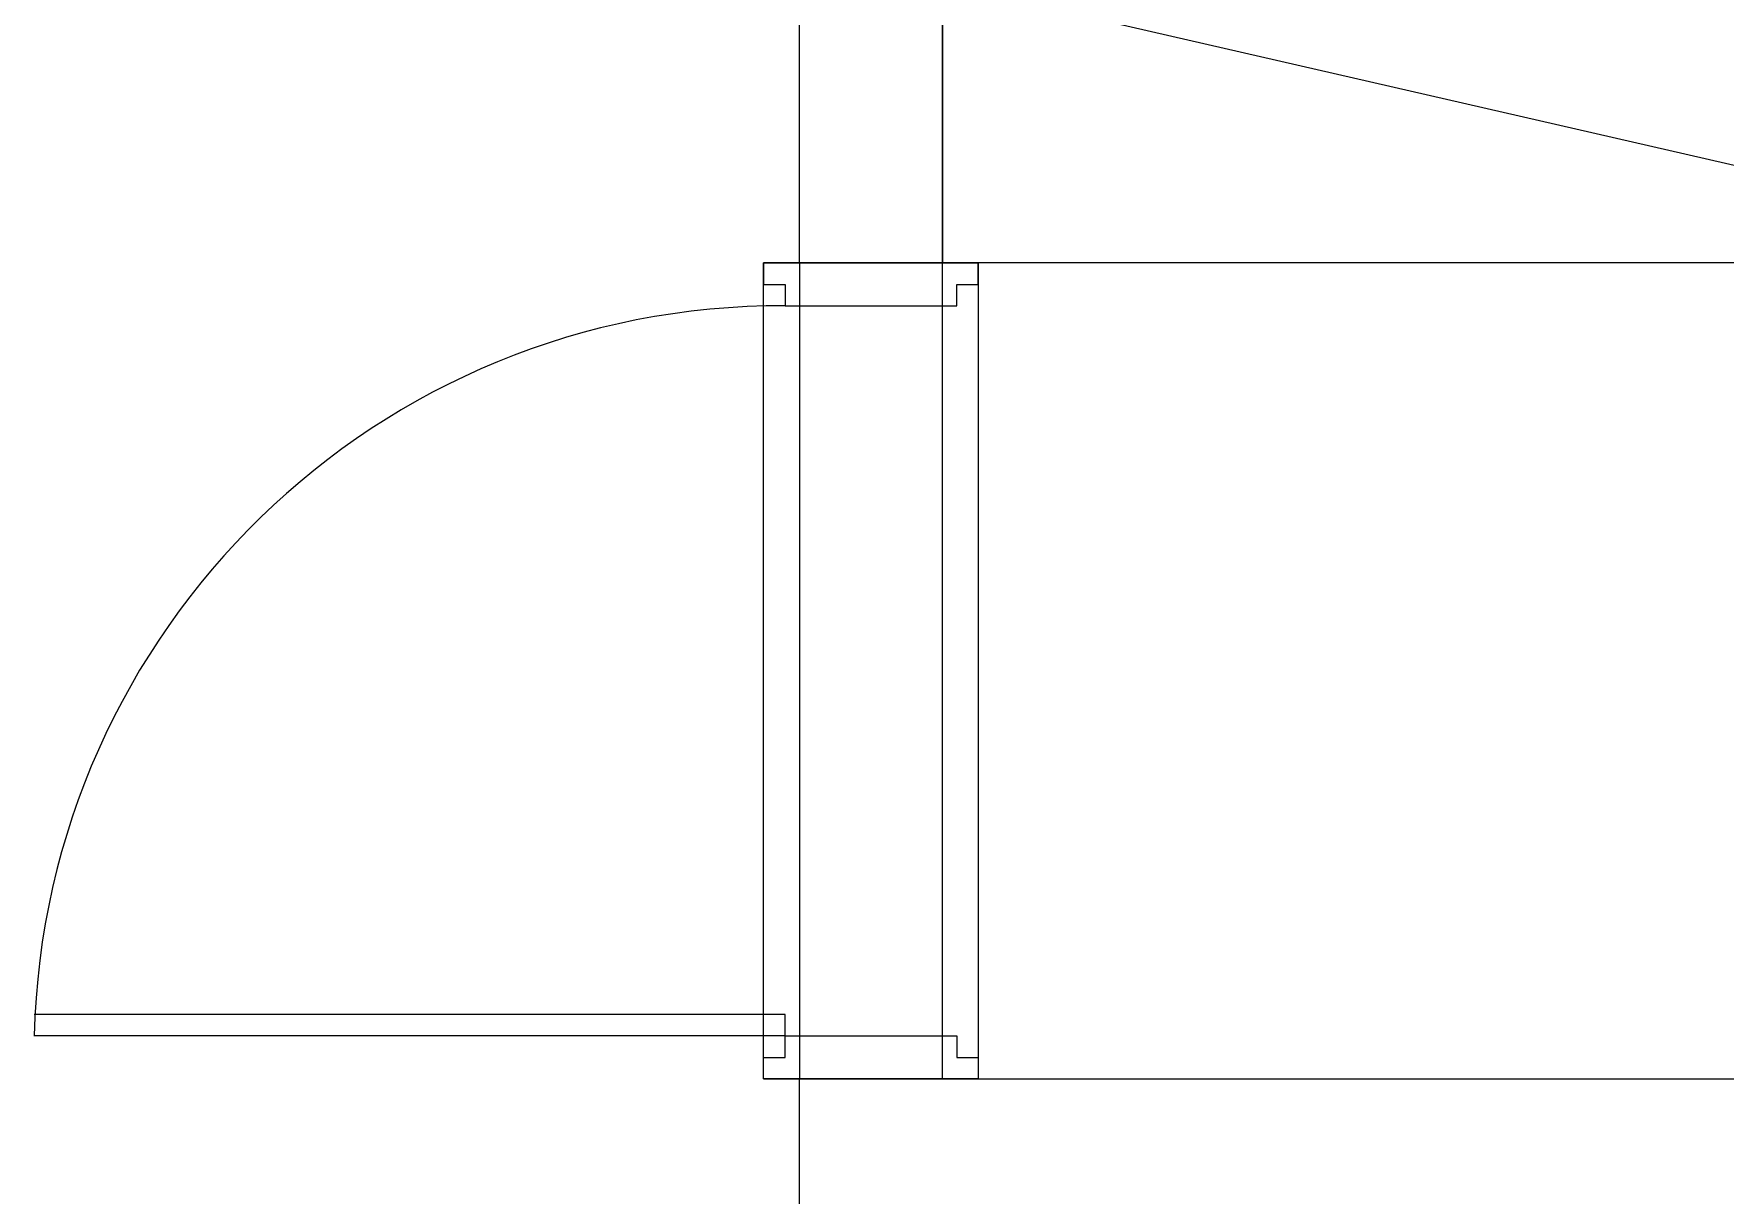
# Model space of a CAD drawing. Header units: millimetres. Extents: x -41292 to 298682, y -22072 to 33155.
# Drawn here: x 24075 to 26438, y -8462 to -6839 of the extents above; entities that cross this region are included whole.
import ezdxf

# ---------------------------------------------------------------- set-up
doc = ezdxf.new("R2010")
doc.units = ezdxf.units.MM
for name, color, linetype in [('벽1', 2, 'Continuous'), ('창호', 4, 'Continuous'), ('틀', 8, 'Continuous')]:
    doc.layers.add(name, color=color, linetype=linetype)

# ---------------------------------------------------------------- blocks, each defined once
blk = doc.blocks.new('rmfnasesx')
for p, q in [((52607.9, 8353), (52607.9, 13613)), ((52807.9, 8743), (52807.9, 8353)), ((52807.9, 8353), (52607.9, 8353)), ((52607.9, 8353), (52607.9, 7213)), ((52807.9, 7213), (52807.9, 8353)), ((54507.9, 8353), (52807.9, 8353)), ((52607.9, 7213), (52807.9, 7213)), ((52607.9, 1923), (52607.9, 7213)), ((52807.9, 7213), (54547.9, 7213))]:
    blk.add_line(p, q)

msp = doc.modelspace()

# ---------------------------------------------------------------- linework, layer by layer
at = {"layer": '벽1'}
for p, q in [((25144.67, -7159.42), (25144.67, -1899.42)), ((25344.67, -7159.42), (25344.67, -6769.42)), ((25144.67, -7159.42), (25344.67, -7159.42)), ((25144.67, -8299.42), (27044.67, -8299.42)), ((25144.67, -13589.42), (25144.67, -8299.42))]:
    msp.add_line(p, q, dxfattribs=at)
at = {"layer": '창호'}
msp.add_line((27044.67, -7159.42), (25344.67, -6769.42), dxfattribs=at)
msp.add_arc((25120.02, -8264.5), 1045.09, 89.74486, 178.62483, dxfattribs=at)
at = {"layer": '틀'}
for p, q in [((25094.67, -8299.42), (25094.67, -7159.42)), ((25094.67, -7159.42), (25394.67, -7159.42)), ((27044.67, -7159.42), (25344.67, -7159.42)), ((25394.67, -7159.42), (25394.67, -8299.42)), ((25124.67, -8209.42), (24075.23, -8209.42)), ((25124.67, -8239.42), (25124.67, -8209.42)), ((25124.67, -8239.42), (24074.67, -8239.42)), ((25394.67, -8299.42), (25094.67, -8299.42)), ((25094.67, -8299.42), (25394.67, -8299.42))]:
    msp.add_line(p, q, dxfattribs=at)
for points in [[(25094.67, -7159.42), (25094.67, -7189.42), (25124.67, -7189.42), (25124.67, -7219.42), (25364.67, -7219.42), (25364.67, -7189.42), (25394.67, -7189.42), (25394.67, -7159.42), (25094.67, -7159.42)], [(25094.67, -8299.42), (25094.67, -8269.42), (25124.67, -8269.42), (25124.67, -8239.42), (25364.67, -8239.42), (25364.67, -8269.42), (25394.67, -8269.42), (25394.67, -8299.42), (25094.67, -8299.42)]]:
    msp.add_lwpolyline(points, dxfattribs=at)

# ---------------------------------------------------------------- block references
msp.add_blockref('rmfnasesx', (-27463.27, -15512.43))

doc.saveas('drawing.dxf')
